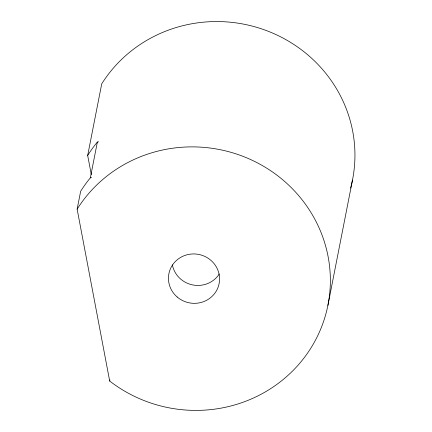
<?xml version="1.0" encoding="UTF-8"?>
<svg xmlns="http://www.w3.org/2000/svg" width="432" height="432" viewBox="0 0 432 432"><rect width="100%" height="100%" fill="white"/><g stroke="black" fill="none" stroke-linecap="round" stroke-linejoin="round"><path stroke-width="0.65" d="M77.139 209.174A136.539 131.576 11.1 0 1 269.082 169.679A136.539 131.576 11.1 0 1 304.598 357.205A136.539 131.576 11.1 0 1 109.685 381.04L77.139 209.174L80.654 191.268A136.539 131.576 11.1 0 1 90.353 177.817L97.378 142.015L98.609 141.809M91.309 174.631L87.68 155.461L101.725 83.851A136.539 131.576 11.1 0 1 271.345 32.54A136.539 131.576 11.1 0 1 350.6 188.104M109.685 381.04L109.906 379.922M327.899 305.386L352.485 180.063M90.353 177.817L91.584 177.617M87.68 155.461A136.539 131.576 11.1 0 1 97.378 142.015M219.283 273.991A25.601 24.673 11.1 0 1 192.802 284.953A25.601 24.673 11.1 0 1 172.368 264.854M177.163 296.995A25.601 24.673 11.1 0 0 219.083 283.775A25.601 24.673 11.1 0 0 185.765 255.145A25.601 24.673 11.1 0 0 177.163 296.995"/></g></svg>
